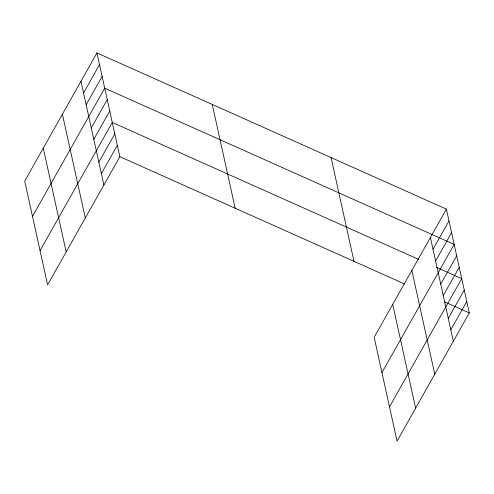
<?xml version="1.0" encoding="UTF-8"?>
<svg xmlns="http://www.w3.org/2000/svg" width="494" height="494" viewBox="0 0 494 494"><rect width="100%" height="100%" fill="white"/><g stroke="black" fill="none" stroke-linecap="round" stroke-linejoin="round"><path stroke-width="0.74" d="M96.935 52.907L24.7 181.107L47.609 284.884L119.844 156.678L96.935 52.907L446.391 209.116L469.3 312.893L397.065 441.093L374.156 337.322L446.391 209.116M83.56 93.014L99.535 64.665M86.154 104.777L102.128 76.428M32.487 216.391L104.728 88.191L454.177 244.4L381.942 372.606M91.273 127.952L107.247 99.603M93.792 139.37L109.767 111.02M40.051 250.637L112.286 122.438L418.844 259.474M98.831 162.199L114.806 133.849M101.35 173.616L117.325 145.267M433.016 249.229L448.984 220.88M435.609 260.993L451.584 232.643M440.728 284.167L456.697 255.818M443.248 295.585L459.222 267.235M389.5 406.852L461.742 278.647L436.424 267.334M448.286 318.414L464.261 290.064M450.806 329.831L466.781 301.482M119.844 156.678L404.611 283.976M444.686 301.896L469.3 312.893M430.416 237.466L453.325 341.243M411.848 270.416L434.757 374.193M392.718 304.366L415.627 408.143M331.073 157.567L353.982 261.345M212.259 104.456L235.169 208.233M80.96 81.251L103.876 185.028M62.398 114.207L85.308 217.984M43.268 148.157L66.177 251.934"/></g></svg>
